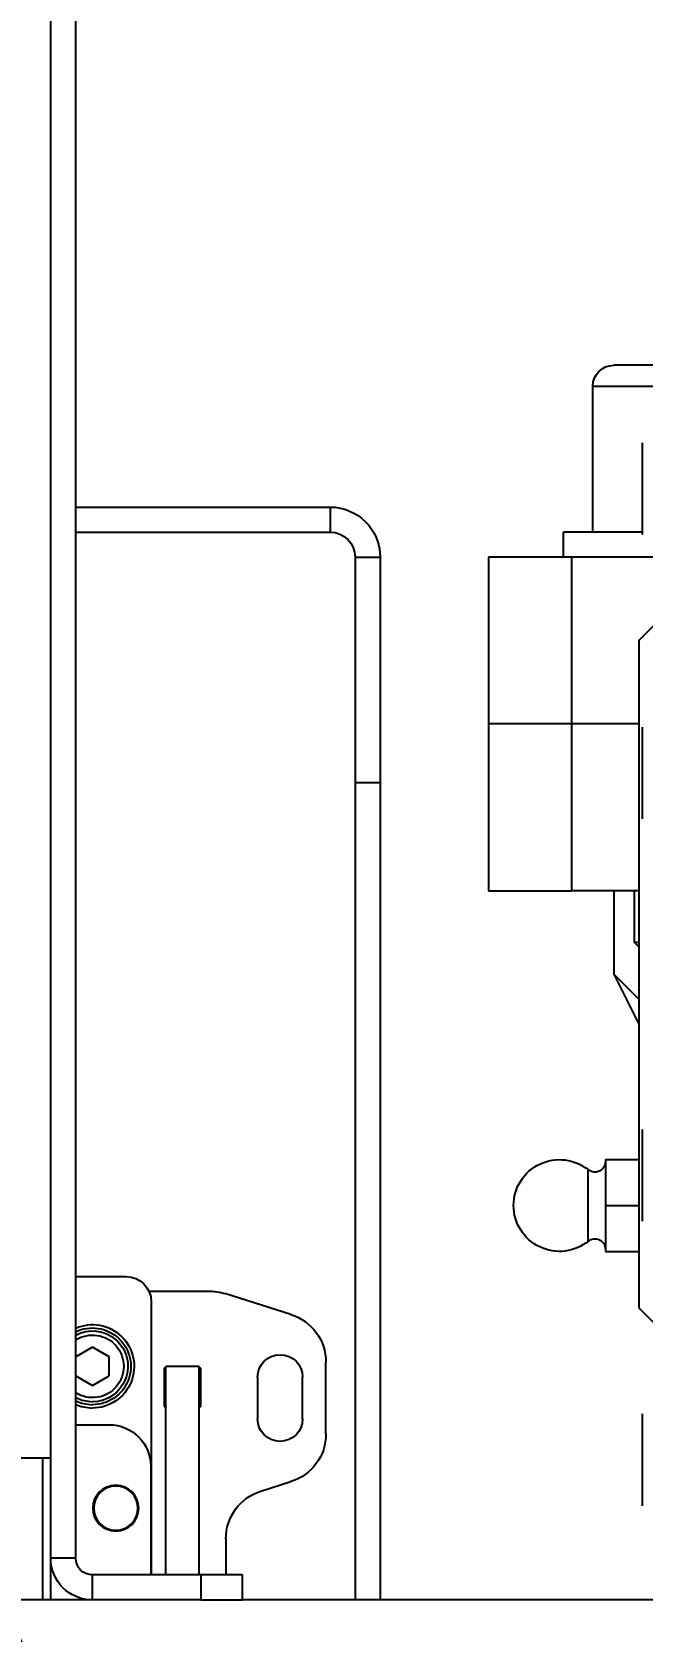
# Model space of a CAD drawing. Header units: millimetres. Extents: x 6622 to 532820, y 3370 to 359312.
# Drawn here: x 459075.3 to 459148.4, y 346558.9 to 346750.6 of the extents above; entities that cross this region are included whole.
import ezdxf

# ---------------------------------------------------------------- set-up
doc = ezdxf.new("R2010")
doc.units = ezdxf.units.MM
doc.styles.get("Standard").update_dxf_attribs({"font": 'txt', "bigfont": 'gbcbig.shx'})
doc.dimstyles.new('副本 ISO-25', dxfattribs={"dimtxt": 300, "dimasz": 200, "dimexe": 200, "dimexo": 25, "dimgap": 200, "dimtad": 1, "dimtxsty": 'Standard', "dimcen": 2.5, "dimadec": 0, "dimazin": 0, "dimtfac": 1, "dimtmove": 0, "dimatfit": 3, "dimfxl": 1, "dimarcsym": 0})

# ---------------------------------------------------------------- blocks, each defined once
blk = doc.blocks.new('A$C3E973D8C')
at = {"color": 2, "linetype": 'Continuous', "lineweight": 25}
for p, q in [((2069.5, 319.55), (2069.5, 579.55)), ((2072.5, 319.55), (2072.5, 579.55)), ((1986, 462.55), (2005, 462.55)), ((2007.5, 460.05), (1992, 460.05)), ((2007.5, 442.55), (2007.5, 460.05)), ((2001.6, 453.25), (2001.6, 447.75)), ((2001.6, 447.75), (2001.6, 442.25)), ((2039, 445.55), (2039, 442.55)), ((2069.5, 445.55), (2039, 445.55)), ((2001.6, 442.55), (2011, 442.55)), ((2011, 439.55), (2011, 442.55)), ((2069.5, 442.55), (2039, 442.55)), ((2002, 429.55), (1992, 439.55)), ((1992, 439.55), (2010, 439.55)), ((2010, 419.55), (2010, 439.55)), ((2010, 439.55), (2020, 439.55)), ((2020, 439.55), (2020, 419.55)), ((2036, 439.55), (2033, 439.55)), ((2033, 439.55), (2033, 412.48)), ((2036, 439.55), (2036, 412.48)), ((2002, 429.55), (2002, 349.55)), ((2001.6, 419.16), (2001.6, 409.77)), ((2002, 419.55), (2010, 419.55)), ((2010, 399.55), (2010, 419.55)), ((2010, 419.55), (2020, 419.55)), ((2020, 419.55), (2020, 399.55)), ((2033, 412.48), (2036, 412.48)), ((2033, 412.48), (2033, 314.55)), ((2036, 412.48), (2036, 314.55)), ((2001.6, 409.77), (2001.6, 408.16)), ((2002, 399.55), (2010, 399.55)), ((2002.5, 393.35), (2002.5, 399.55)), ((2005, 399.55), (2005, 389.55)), ((2020, 399.55), (2010, 399.55)), ((2002, 392.85), (2002.5, 393.35)), ((2002, 393.35), (2002.5, 393.35)), ((2005, 389.55), (2002, 386.55)), ((2005, 389.55), (2002, 383.55)), ((2001.6, 370.94), (2001.6, 359.94)), ((2006, 367.33), (2002, 367.33)), ((2006, 367.33), (2006, 361.83)), ((2008.04, 361.83), (2008.04, 366.11)), ((2006, 361.83), (2002, 361.83)), ((2006, 361.83), (2006, 356.33)), ((2008.04, 357.56), (2008.04, 361.83)), ((2006, 356.33), (2002, 356.33)), ((2069.5, 353.3), (2063.45, 353.3)), ((2043.7, 348.77), (2051.62, 351.27)), ((2060.72, 351.55), (2053.42, 351.55)), ((1992, 339.55), (2002, 349.55)), ((2060.45, 350.3), (2060.45, 317.55)), ((2065.5, 343.7), (2067.5, 344.86)), ((2065.5, 341.4), (2065.5, 343.7)), ((2067.5, 344.86), (2069.5, 343.7)), ((2039.5, 334.45), (2039.5, 343.05)), ((2042.3, 336.25), (2042.3, 341.25)), ((2047.7, 341.25), (2047.7, 336.25)), ((2054.5, 342.35), (2054.7, 342.35)), ((2054.5, 337.75), (2054.5, 342.35)), ((2054.7, 342.55), (2058.7, 342.55)), ((2054.7, 317.55), (2054.7, 342.55)), ((2058.7, 317.55), (2058.7, 342.55)), ((2058.7, 342.35), (2058.9, 342.35)), ((2058.9, 342.35), (2058.9, 337.75)), ((2067.5, 340.24), (2065.5, 341.4)), ((2069.5, 341.4), (2067.5, 340.24)), ((2054.7, 337.75), (2054.5, 337.75)), ((2058.9, 337.75), (2058.7, 337.75)), ((2001.6, 336.85), (2001.6, 325.85)), ((2069.5, 335.55), (2065.5, 335.55)), ((2060.5, 330.55), (2060.5, 317.55)), ((2072.5, 331.55), (2089.74, 331.55)), ((2073.5, 331.55), (2073.5, 314.55)), ((2047.3, 327.59), (2043.7, 328.73)), ((2051.5, 321.87), (2051.5, 317.55)), ((2069.5, 319.55), (2072.5, 319.55)), ((2072.5, 314.55), (2072.5, 319.55)), ((2049.5, 314.55), (2049.5, 317.55)), ((2049.5, 317.55), (2054.5, 317.55)), ((2054.5, 317.55), (2054.5, 314.55)), ((2054.5, 317.55), (2067.5, 317.55)), ((2067.5, 314.55), (2067.5, 317.55)), ((1994.75, 314.55), (2049.5, 314.55)), ((2054.5, 314.55), (2049.5, 314.55)), ((2054.5, 314.55), (2067.5, 314.55)), ((2067.5, 314.55), (2078.58, 314.55))]:
    blk.add_line(p, q, dxfattribs=at)
at = {"color": 2, "linetype": 'Continuous', "lineweight": 25, "flags": 128}
for points in [[(2069.5, 338.8), (2068.75, 338.49), (2067.5, 338.3)], [(2069.5, 338.41), (2068.8, 338.14), (2067.5, 337.95)], [(2069.5, 337.97), (2068.85, 337.74), (2067.5, 337.55)]]:
    blk.add_lwpolyline(points, dxfattribs=at)
at = {"color": 2, "linetype": 'Continuous', "lineweight": 25}
for centre, radius in [((2188.31, 254.69), 125), ((2064.7, 325.55), 2.75), ((2064.7, 325.55), 2.65)]:
    blk.add_circle(centre, radius, dxfattribs=at)
for centre, radius, start, end in [((2005, 460.05), 2.5, 0, 90), ((2039, 439.55), 6, 90, 180), ((2039, 439.55), 3, 90, 180), ((2007.25, 367.08), 1.25, 180, 309.0228), ((2011.5, 361.83), 5.5, 0, 129.0228), ((2011.5, 361.83), 5.5, 230.9772, 0), ((2007.25, 356.59), 1.25, 50.9772, 180), ((2063.45, 350.3), 3, 90, 180), ((2053.42, 345.55), 6, 90, 107.5045), ((2045.5, 343.05), 6, 107.5045, 180), ((2067.5, 342.55), 5, 66.4218, 270), ((2067.5, 342.55), 4.6, 64.2285, 270), ((2067.5, 342.55), 4.25, 61.9275, 270), ((2067.5, 342.55), 3.75, 57.769, 302.231), ((2045, 341.25), 2.7, 0, 180), ((2045, 336.25), 2.7, 180, 0), ((2065.5, 330.55), 5, 90, 180), ((2045.5, 334.45), 6, 180, 252.4955), ((2045.5, 321.87), 6, 0, 72.4955), ((2067.5, 319.55), 5, 270, 0), ((2067.5, 319.55), 2, 270, 0)]:
    blk.add_arc(centre, radius, start, end, dxfattribs=at)
blk = doc.blocks.new('*D429')
at = {"color": 0, "lineweight": -2, "transparency": 16777216}
for p, q in [((457818.48, 355761.22), (450895.95, 355761.22)), ((451095.95, 355561.22), (451095.95, 346555.22)), ((460376.39, 346355.22), (450895.95, 346355.22))]:
    blk.add_line(p, q, dxfattribs=at)
at = {"color": 0, "transparency": 16777216}
for points in [[(451062.62, 355561.22), (451129.28, 355561.22), (451095.95, 355761.22)], [(451062.62, 346555.22), (451129.28, 346555.22), (451095.95, 346355.22)]]:
    blk.add_solid(points, dxfattribs=at)
at = {"layer": 'Defpoints', "color": 0, "transparency": 16777216}
for p in [(457843.48, 355761.22), (451095.95, 346355.22), (460401.39, 346355.22)]:
    blk.add_point(p, dxfattribs=at)
at = {"color": 0, "transparency": 16777216, "insert": (450737.68, 351058.22), "char_height": 300, "attachment_point": 5, "rotation": 90}
blk.add_mtext('(9406堆垛机总高）', dxfattribs=at)

msp = doc.modelspace()

# ---------------------------------------------------------------- block references
at = {"extrusion": (0, 0, -1), "zscale": -1}
msp.add_blockref('A$C3E973D8C', (-461150, 346248.121), dxfattribs=at)

# ---------------------------------------------------------------- dimensions: what is measured, and where the dimension line sits
at = {"color": 3}
dim = msp.add_linear_dim(base=(451095.95, 346355.221), p1=(457843.479, 355761.221), p2=(460401.39, 346355.221), angle=90, text='(<>堆垛机总高）', dimstyle='副本 ISO-25', dxfattribs=at)
dim.commit()
dim.dimension.update_dxf_attribs({"geometry": '*D429', "text_midpoint": (450737.678, 351058.221)})

doc.saveas('drawing.dxf')
